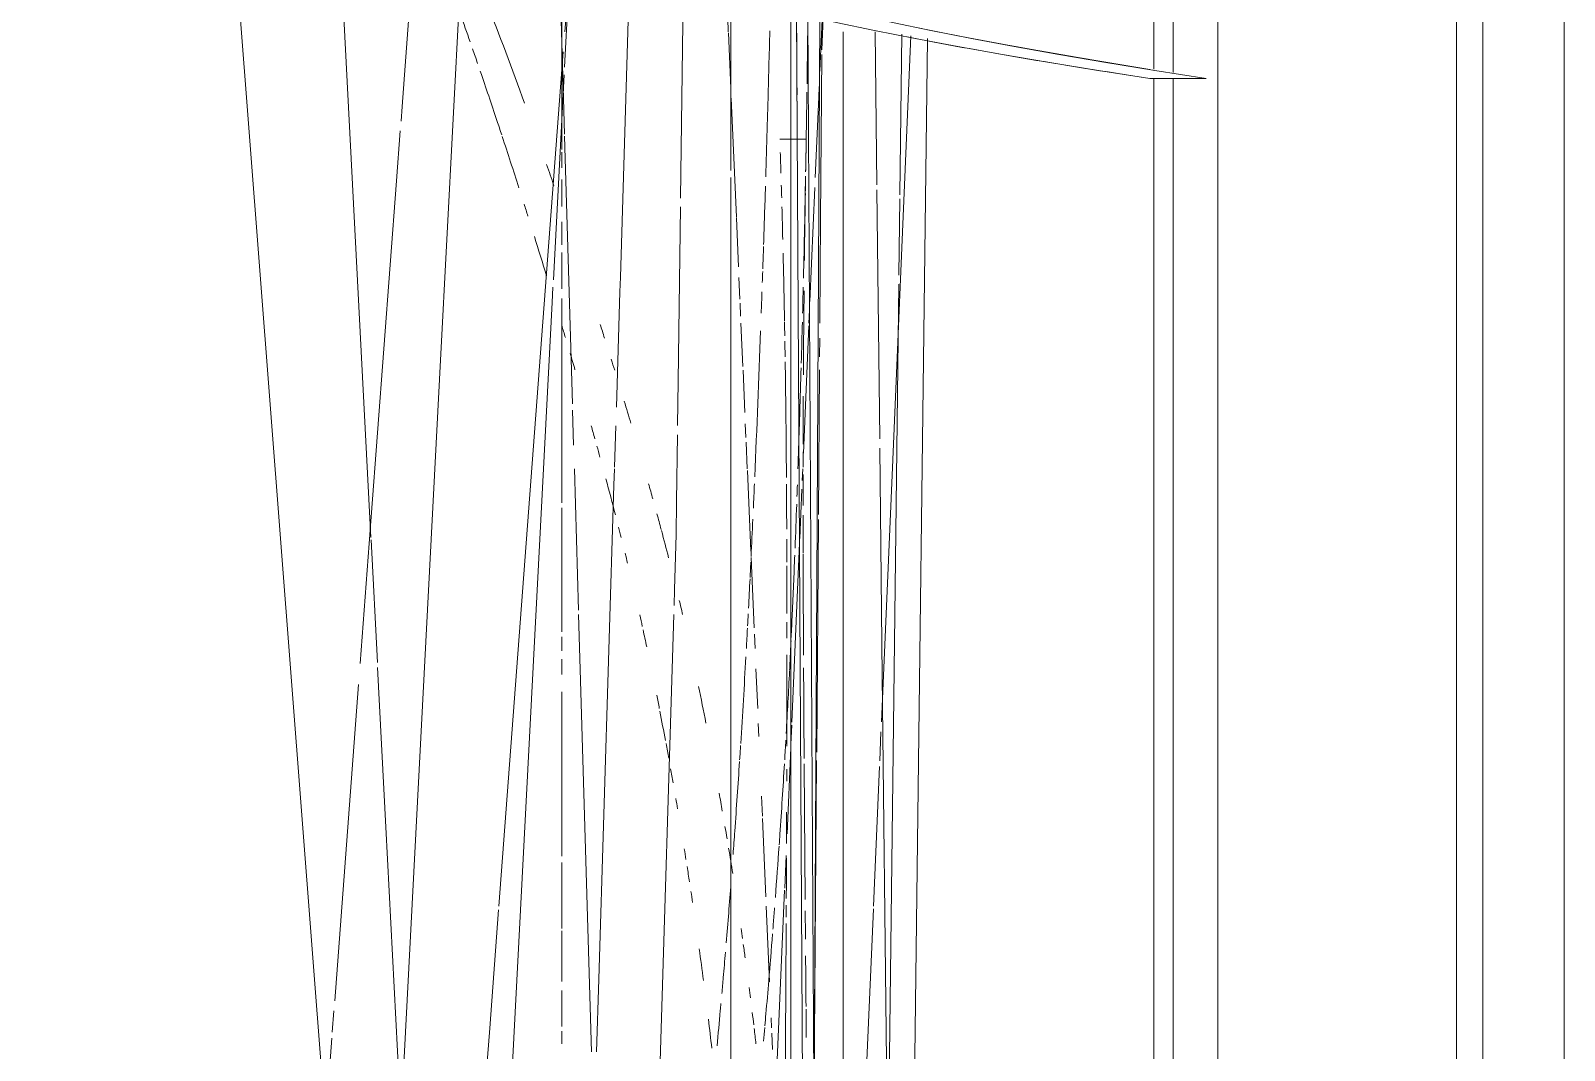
# Model space of a CAD drawing. Header units: inches. Extents: x -2349 to 1043, y -456 to 2193.
# Drawn here: x 991.59 to 998.41, y 396.78 to 401.31 of the extents above; entities that cross this region are included whole.
import ezdxf

# ---------------------------------------------------------------- set-up
doc = ezdxf.new("R2010")
doc.units = ezdxf.units.IN
doc.header["$MEASUREMENT"] = 0
for name, color, linetype, lineweight in [('5033_00_7th-9th Floors_Updated_dwg', 8, 'Continuous', 9), ('A-Shell', 7, 'Continuous', 9), ('A-WALL', 113, 'Continuous', 13), ('I-FURN', 30, 'Continuous', 9)]:
    doc.layers.add(name, color=color, linetype=linetype, lineweight=lineweight)

# ---------------------------------------------------------------- blocks, each defined once
blk = doc.blocks.new('5033_00_7th-9th Floors_Updated_dwg-8585573-7TH FLOOR POWER _ SIGNAL')
at = {"layer": 'A-Shell'}
for p, q in [((993.9542609450591, 220.7615146238877), (993.9542609450591, 220.859900420283)), ((993.9542609450591, 220.859900420283), (993.9542609450591, 220.7615146238877)), ((993.9542609450591, 220.6807525546882), (993.9542609450591, 220.7500973679959)), ((993.9542609450591, 220.7500973679959), (993.9542609450591, 220.6807525546882)), ((993.9542609450591, 220.5093369087049), (993.9542609450591, 220.6285253829153)), ((993.9542609450591, 220.6285253829153), (993.9542609450591, 220.5093369087049)), ((993.9542609450591, 220.3382648822776), (993.9542609450591, 220.4398548217939)), ((993.9542609450591, 220.4398548217939), (993.9542609450591, 220.3382648822776)), ((993.9542609450591, 220.1429162982575), (993.9542609450591, 220.3038204872504)), ((993.9542609450591, 220.3038204872504), (993.9542609450591, 220.1429162982575)), ((993.9542609450591, 219.1924186977875), (993.9542609450591, 220.0998301788713)), ((993.9542609450591, 220.0998301788713), (993.9542609450591, 219.1924186977875)), ((993.9542609450591, 219.0646462880943), (993.9542609450591, 219.1692725982753)), ((993.9542609450591, 219.1692725982753), (993.9542609450591, 219.0646462880943)), ((993.9542609450591, 218.6193325005366), (993.9542609450591, 219.0627442454675)), ((993.9542609450591, 219.0627442454675), (993.9542609450591, 218.6193325005366)), ((993.9542609450591, 218.5341842236406), (993.9542609450591, 218.596649697279)), ((993.9542609450591, 218.596649697279), (993.9542609450591, 218.5341842236406)), ((993.9542609450591, 218.4293448947666), (993.9542609450591, 218.4980881507816)), ((993.9542609450591, 218.4980881507816), (993.9542609450591, 218.4293448947666)), ((993.9542609450591, 217.6227531042896), (993.9542609450591, 218.3530524407256)), ((993.9542609450591, 218.3530524407256), (993.9542609450591, 217.6227531042896)), ((993.9542609450591, 217.3014775975498), (993.9542609450591, 217.5945073690982)), ((993.9542609450591, 217.5945073690982), (993.9542609450591, 217.3014775975498)), ((993.9542609450591, 217.0660588261667), (993.9542609450591, 217.2910389669154)), ((993.9542609450591, 217.2910389669154), (993.9542609450591, 217.0660588261667)), ((993.9542609450591, 216.8660047569119), (993.9542609450591, 217.0259358891428)), ((993.9542609450591, 217.0259358891428), (993.9542609450591, 216.8660047569119)), ((993.9542609450591, 216.7885648973017), (993.9542609450591, 216.8457419995707)), ((993.9542609450591, 216.8457419995707), (993.9542609450591, 216.7885648973017))]:
    blk.add_line(p, q, dxfattribs=at)
at = {"layer": 'A-Shell', "flags": 128}
for points in [[(993.9542609450591, 220.8608988127285), (993.9542609450591, 221.3938898518289), (993.9542609450591, 221.4644000868854)], [(993.9542609450591, 221.4644000868854), (993.9542609450591, 221.3938898518289), (993.9542609450591, 220.8608988127285)]]:
    blk.add_lwpolyline(points, dxfattribs=at)
blk = doc.blocks.new('Walls 1 - Walls 1-7438491-7TH FLOOR POWER _ SIGNAL')
at = {"layer": 'A-WALL', "lineweight": 9}
for p, q in [((996.8681887181236, 298.7758868673711), (996.868188718124, 435.4698635972306)), ((998.4076749973276, 435.4572996503543), (998.4076749973273, 298.788806653014)), ((998.0459774465522, 435.2490723537483), (998.0459774465522, 298.7758868673713)), ((997.9287775437161, 435.1856930783724), (997.9287775437161, 298.7758868673713)), ((996.6695398692003, 404.1066828983294), (996.6695398692003, 401.1227560615405)), ((996.5843179856209, 404.0206235765559), (996.5843179856209, 401.137998391549)), ((996.5843179856209, 401.0965225073892), (996.5843179856209, 334.6333745214544)), ((996.6695398692003, 401.0965225073892), (996.6695398692003, 334.6333745214544))]:
    blk.add_line(p, q, dxfattribs=at)
blk = doc.blocks.new('Curtains_and_Valance_14992 - Curtains_and_Valance_14992-7816730-7TH FLOOR POWER _ SIGNAL')
at = {"layer": 'I-FURN'}
for p, q in [((-2.448660681604451, 24), (-2.049568022402127, 18.83575583976608)), ((-1.848866129980024, 21.44179581544108), (-1.98200030001999, 24.00000000070701)), ((-0.9934049287269316, 23.39177695418413), (-1.01134691613197, 24.00000000000375)), ((-0.2499999999990905, 23.07292343216488), (-0.2499999999990905, 23.85333728461796)), ((0.01700871163842862, 23.78312487606324), (0.01700871163842853, -1.145750161413161e-13)), ((-0.2608713291506319, 23.68885231713898), (-0.2634625292910186, 23.74856994470906)), ((0.01700871163842853, -1.152577958687738e-13), (0.1458189824670658, 23.75522672296084)), ((-0.2499999999990905, 23.4383081869762), (-0.2606703553565239, 23.6842206108048)), ((0.2499999999997726, 23.68885231713898), (0.2499999999997726, 4.32565830789872)), ((0.3919105972900069, 23.68885231713898), (0.3993489239785503, 23.00832196805561)), ((-0.9887534882886938, 23.23409580066948), (-0.9934049287269316, 23.39177695418413)), ((-0.2251582526362199, 22.86579732847985), (-0.2480986466423473, 23.3944889891186)), ((-0.9534202279737655, 22.0363186134391), (-0.9884797983570478, 23.22481786949606)), ((-0.2499999999990905, 22.21658888663353), (-0.2499999999990905, 23.04139919213923)), ((0.399586218100012, 22.98661199777791), (0.4116713345877087, 21.88094819916284)), ((-0.2155500034837132, 22.64436254409156), (-0.2250093298578122, 22.86236520647173)), ((-0.2092912382088343, 22.50012103691847), (-0.2135129640380455, 22.59741628122174)), ((-0.2060548558724804, 22.42553433402622), (-0.2085231549790478, 22.4824195450393)), ((-0.1963370638463857, 22.20157498950868), (-0.2046916711251469, 22.39411794213902)), ((-0.2499999999990905, 6.210024192139257), (-0.2499999999990905, 22.21658888663353)), ((-0.1874937249285722, 21.99776857114943), (-0.1956182985193209, 22.18501009380656)), ((-0.9479689511244941, 21.8515234659352), (-0.9525660542240074, 22.00736261498968)), ((-0.1826875314284279, 21.88700349786745), (-0.1853153445642874, 21.94756492025101)), ((-0.1766055710156706, 21.74683669213914), (-0.1817782615225951, 21.86604817269631)), ((0.4121228619987959, 21.83963808743817), (0.4231865174738231, 20.82742746035819)), ((-0.9263661119853167, 21.11919965350898), (-0.9448807932683393, 21.74683669213914)), ((-0.1607404475962539, 21.38120398134913), (-0.1763168250379294, 21.74018215996)), ((-1.820006158727892, 20.88724472444585), (-1.848345424486069, 21.43179033770536)), ((-0.1459696768190497, 21.04079207172128), (-0.1595008119768408, 21.35263494220817)), ((-0.9185750725691831, 20.85508790171786), (-0.9257815567395936, 21.09938356713905)), ((-0.1419876782595111, 20.94902165876362), (-0.1447461502884834, 21.01259428781065)), ((-1.781874509124009, 20.15453616751347), (-1.818813066724033, 20.86431918280345)), ((-0.8684939874444807, 19.15736794213921), (-0.9185750725691831, 20.85508790171786)), ((-0.1303909538974039, 20.681759838473), (-0.1380506153509486, 20.85828684722332)), ((0.4231865174738231, 20.82742746035819), (0.4418921814656186, 19.11605169277618)), ((-0.1249999999995452, 20.55751818996066), (-0.127550913576897, 20.6163073605021)), ((-0.109670192017802, 20.20422253003528), (-0.1134907234350066, 20.29227171955483)), ((-0.1001433007525065, 19.98466274555903), (-0.1092437251827505, 20.19439403889919)), ((-1.71394330397402, 18.84922218786209), (-1.781874509124009, 20.15453616751347)), ((-0.09413541617914233, 19.84620311529931), (-0.1001233424383372, 19.98420277986065)), ((-0.0777182050437659, 19.46784681434951), (-0.09233235507417702, 19.80464919213909)), ((-0.06884185862031698, 19.26327969446924), (-0.07080771904998072, 19.30858554295434)), ((-0.06471079897551134, 19.16807397204741), (-0.06784725024999715, 19.24035763170547))]:
    blk.add_line(p, q, dxfattribs=at)
for points in [[(-1.165762338609594, 23.37218011151633), (-1.22064813442444, 23.52283866768341), (-1.278056941951511, 23.67275609261355), (-1.33601786962162, 23.82250819761516)], [(-1.451132225090212, 23.766547925567), (-1.436654034390174, 23.7256888590726), (-1.422273229990986, 23.68480130994751), (-1.407992862155341, 23.64388523401481)], [(-1.397042382020088, 23.61244757619368), (-1.389616540127415, 23.59108623091965), (-1.382218266855757, 23.56971711271541), (-1.374847995795994, 23.54834021530272)], [(-1.265365418612458, 23.22382723576037), (-1.240340281965962, 23.14797381415351), (-1.21566885519335, 23.07202693690639), (-1.191293658052895, 22.99599984340374)], [(-1.036043048336159, 23.00646646206935), (-1.046671016394698, 23.03721288164481), (-1.057298617042948, 23.06795957174448), (-1.067985203328377, 23.09868933877702)], [(-1.167950611628931, 22.92288907318269), (-1.162368689982476, 22.90533493185859), (-1.156801559456061, 22.88777674558741), (-1.151248513894419, 22.87021467701203)], [(-1.12252967263197, 22.77896540454608), (-1.104271015964962, 22.72068834489545), (-1.08615378460852, 22.66237169475995), (-1.068152232325382, 22.60402138373896)], [(-1.001098932079901, 22.38460847509649), (-0.9956114581685346, 22.36645958759004), (-0.9901390563107924, 22.34830695186094), (-0.9846828832022325, 22.3301504112761)], [(-0.8108399250090458, 22.32804599722094), (-0.8172858816982429, 22.34826783562075), (-0.8237674146494903, 22.36847995437822), (-0.8302756951807213, 22.38868466309831)], [(-0.9636562390769878, 22.25988236630926), (-0.9564837008404674, 22.2358074915474), (-0.9493422828617308, 22.21172540439307), (-0.942234677118243, 22.18763574031708)], [(-0.7656420442525447, 22.18480417673243), (-0.7707434509513016, 22.20114469709091), (-0.775869749065537, 22.21747888602868), (-0.7810177789917584, 22.23380750872611)], [(-0.69352790906762, 21.94929234551757), (-0.7033534788309306, 21.9820548585239), (-0.7132898646917745, 22.01479206539896), (-0.7233198370559714, 22.04750764275428)], [(-0.8699544056000029, 21.93790061541989), (-0.8645367590373247, 21.91878135200528), (-0.859146136946298, 21.89965654923856), (-0.8537838757248295, 21.88052602616045)], [(-0.8446983805066873, 21.84800858978521), (-0.8401759289586126, 21.83177006931195), (-0.8356744427620861, 21.81552735629383), (-0.8311947384072288, 21.7992803401733)], [(-0.8049506729007423, 21.70310263696389), (-0.7904945219620368, 21.64955181533035), (-0.776291955997826, 21.59595198123396), (-0.7623721181896963, 21.54229918868353)], [(-0.5962562538916486, 21.61350114376479), (-0.6025056000484035, 21.63593986338356), (-0.60880114097311, 21.65836926048587), (-0.6151443752162755, 21.68078882402178)], [(-0.5592426442101225, 21.47814551634264), (-0.565401017000881, 21.5011034127686), (-0.5716131783866552, 21.52405024840666), (-0.5778791688735756, 21.54698591641274)], [(-0.7482671309291459, 21.48753153750727), (-0.7443500679793719, 21.4722078482073), (-0.7404568438498693, 21.45687973544382), (-0.7365881361454821, 21.44154710748179)], [(-0.5261335579731239, 21.35231719976209), (-0.5364948078231586, 21.39249571337126), (-0.5470363617992865, 21.43263665028338), (-0.5577543270167739, 21.47274056575904)], [(-0.7192871012078657, 21.37227828816124), (-0.7155917436799809, 21.35732836236246), (-0.7119206199208126, 21.3423740205721), (-0.7082743563822721, 21.32741517799688)], [(-0.4715150281216929, 21.1321492418188), (-0.4738866176508381, 21.14211698208221), (-0.4762719002673368, 21.1520817947522), (-0.4786695784648528, 21.16204398297858)], [(-0.4638780564283161, 21.09984873326559), (-0.4664085133086411, 21.11061876447867), (-0.4689546577536398, 21.12138548849554), (-0.4715158602055328, 21.13214903028713)], [(-0.6544945599215986, 21.09812381017553), (-0.6506198697964769, 21.08090975510846), (-0.6467802783652835, 21.06368961948957), (-0.6429748109974956, 21.04646370914992)], [(-0.6398567877260903, 21.0323136652164), (-0.6342777123330537, 21.0069305560992), (-0.6287721254631276, 20.98153509463488), (-0.6233369104206643, 20.95612825878406)], [(-0.5790421585930391, 20.7413302581398), (-0.5751076655568602, 20.72154557306258), (-0.5712103615498316, 20.70175568343518), (-0.5673487844303958, 20.68196104789289)], [(-0.3601612407511305, 20.61778065275625), (-0.3708761696937512, 20.67204593421288), (-0.3818807662392638, 20.72626781008848), (-0.3931987036628785, 20.780435765005)], [(-0.5650348462390441, 20.67007718618231), (-0.5566667043226167, 20.6270188243878), (-0.548466197631957, 20.5839384458563), (-0.5404182802056854, 20.54084076910079)], [(-0.5376874553012209, 20.52618481390465), (-0.533686642835818, 20.50466603324305), (-0.5297234404904364, 20.48314307498566), (-0.5257959751477755, 20.46161652574397)], [(-0.5172600107793386, 20.41451663401276), (-0.5134821363514301, 20.39353199428113), (-0.5097370919020976, 20.37254432278201), (-0.5060252236323117, 20.35155385472522)], [(-0.2874477938388716, 20.22655682855823), (-0.2920996539106959, 20.25317548682384), (-0.29681005176793, 20.27978957713019), (-0.301579485182201, 20.30639826016482)], [(-0.4939799994976209, 20.28275462432285), (-0.4913395301428414, 20.26751951701496), (-0.4887167270376158, 20.25228307221091), (-0.4861117224831741, 20.23704537980681)], [(-0.2663997813614081, 20.10364365314914), (-0.2694802820420666, 20.12201189996978), (-0.2725892351993981, 20.14037836342566), (-0.2757266309873139, 20.15874280916035)], [(-0.4564966547066026, 20.05898166847565), (-0.4539465064708741, 20.04320498716231), (-0.4514159680034167, 20.02742734386601), (-0.4489051860526068, 20.01164883834617)], [(-0.241127176341122, 19.94878773180182), (-0.2471291092580619, 19.98661581634565), (-0.2532548365247942, 20.02443843119914), (-0.2595034533443527, 20.06225372014795)], [(-0.4439477811401222, 19.98033058622613), (-0.4403768457962924, 19.95765147250502), (-0.4368469201552606, 19.93497071288494), (-0.4333584402051572, 19.91228860386671)], [(-0.4268610820738352, 19.86972420097234), (-0.4243603639491533, 19.85321723905049), (-0.4218817366202661, 19.83670965959714), (-0.4194253684669537, 19.82020157724868)], [(-0.1978462400855081, 19.66034272224844), (-0.1999252548719422, 19.6750505653297), (-0.2020237646632559, 19.68975805238586), (-0.2041417281575634, 19.70446521099161)], [(-0.1859797010843315, 19.57486522842876), (-0.1886788936604316, 19.59466443363029), (-0.191412205227436, 19.61446317067251), (-0.1941801682168305, 19.63426137770038)], [(-0.3900567667825884, 19.61504563831749), (-0.3835861995660221, 19.56799399386418), (-0.3772944024629202, 19.52094153268797), (-0.3711708393536911, 19.47388977869819)], [(-0.1625647100322708, 19.39654198091315), (-0.1644960264748123, 19.41181987046113), (-0.1664461658713813, 19.42709769989112), (-0.1684154572405615, 19.44237542356114)], [(-0.3495599241947979, 19.30225605474917), (-0.3443063394246044, 19.25912023943452), (-0.3391834298408142, 19.21598660675736), (-0.3341830643419611, 19.17285631614048)], [(-0.1477692973677517, 19.27650984528895), (-0.1499972014306637, 19.29504954356787), (-0.1522513505276492, 19.31358936913793), (-0.1545323623986596, 19.33212923449222)], [(-0.1379384955802935, 19.19326296993566), (-0.1405667105382367, 19.21591168187413), (-0.14323257199291, 19.23856080675714), (-0.1459372283861834, 19.2612101806774)]]:
    blk.add_open_spline(points, degree=3, dxfattribs=at)
blk.add_open_spline([(-1.362772640202435, 23.51323641369382), (-1.337731994051067, 23.44027433254281), (-1.305838871659674, 23.34599284758221), (-1.274521946581351, 23.25156005511731), (-1.267498441995718, 23.23028979446191)], degree=3, knots=[-0.9654799642133665, -0.9654799642133665, -0.9654799642133665, -0.9654799642133665, -0.95, -0.9455015847282807, -0.9455015847282807, -0.9455015847282807, -0.9455015847282807], dxfattribs=at)
blk = doc.blocks.new('Curtains_and_Valance_14992 - Curtains_and_Valance_14992-V34-7TH FLOOR POWER _ SIGNAL')
at = {"layer": 'I-FURN'}
for p, q in [((-0.9888840215091931, 43.03149885077925), (-0.9605769134921046, 43.57395969386663)), ((-0.9581638667241349, 43.57293265567011), (-0.9871375858026566, 43.18885231713897)), ((-0.4729952190500625, 42.44964999967134), (-0.4607808707858111, 43.39619495438023)), ((-0.2499999999990905, 42.57292343216488), (-0.2499999999990905, 43.35333728461796)), ((0.01700871163843244, 43.28312487606319), (0.01700871163842862, 23.9999999999999)), ((0.1471462403574962, 23.9999999999999), (0.04262200250925025, 43.27638962449753)), ((0.1544637858175974, 43.10870720942227), (0.1612710249523843, 43.24974002608382)), ((0.01700871163842708, 43.16911229655509), (0.01700871163842709, 43.12402212790262)), ((0.04312730190766154, 43.18320216595828), (0.04415864427588412, 42.99300171355246)), ((0.2499999999997726, 43.18885231713897), (0.2499999999997726, 23.82565830789872)), ((0.4679100963674045, 41.25359123473776), (0.5504193678243609, 43.17143443123972)), ((0.623561390708346, 43.15835264046665), (0.4968996449354108, 32.83453697623246)), ((-0.9938644885564826, 43.09967939874081), (-1.280148705862757, 39.30464919213909)), ((0.01700871163842709, 43.12096517174471), (0.01700871163842712, 42.95633368033658)), ((0.1489857846186169, 42.35623844563303), (0.1543163839303361, 43.08845980319051)), ((-1.03818052688689, 42.08680948683195), (-0.9906836697286961, 42.99701144606092)), ((0.01700871163842713, 42.9310895931337), (0.01700871163842717, 42.72585289444493)), ((0.0442628601618018, 42.97378219027856), (0.04461359534350653, 42.90909950847441)), ((1.611954195997754, 42.98157399296745), (1.861954195997751, 42.98157399296745)), ((0.04476704719660708, 42.88079987415168), (0.04558848407960227, 42.7293102509359)), ((0.04568548134311604, 42.71142198805551), (0.01700871163843095, 42.71142198805551)), ((-0.2499999999990905, 41.71658888663352), (-0.2499999999990905, 42.54139919213923)), ((-0.4834809346439214, 41.63706458970341), (-0.473487876039826, 42.41147178681774)), ((0.1456215297894232, 41.89411794213901), (0.1489857846186169, 42.35623844563303)), ((-1.043454700719621, 41.98573830775376), (-1.039853816070263, 42.05474355269632)), ((-1.212404522549377, 38.74808284917957), (-1.043454700719621, 41.98573830775376)), ((0.1445360279635679, 41.74501132684394), (0.1451336462962445, 41.82710132857903)), ((-0.2499999999990905, 25.71002419213925), (-0.2499999999990905, 41.71658888663352)), ((-0.486020836937314, 41.44023610169972), (-0.4834809346439214, 41.63706458970341)), ((0.1394290869011456, 41.04351209589276), (0.1441129487393482, 41.68689635210841)), ((-0.4903813536650432, 41.10231998701521), (-0.4865641703433993, 41.39813074470612)), ((0.419257983936859, 40.12272289510064), (0.4679100963674045, 41.25359123473776)), ((-0.4922811589958655, 40.95509550058545), (-0.4903974231676784, 41.10107468878038)), ((0.1317453430583555, 39.98805828693514), (0.1392696279490337, 41.02160850804977)), ((-0.499735743625024, 40.71159418583624), (-0.4922811589958655, 40.95509550058545)), ((-0.5019139047569751, 40.64044533907292), (-0.499735743625024, 40.71159418583624)), ((-0.5861734031784634, 37.88813925274382), (-0.5031709758086435, 40.59938356713905)), ((0.4118086263301847, 39.9495702353613), (0.4173821459992268, 40.07912097057623)), ((0.1196336193827392, 38.32436866537), (0.1314823309749044, 39.95193044213897)), ((0.3840628932473464, 39.30464919213909), (0.4107361055512228, 39.92464059239898)), ((-1.281376655409303, 39.28837129297141), (-1.321016984693187, 38.76289263247121)), ((0.3014999937367974, 37.38555946667895), (0.3835610851504043, 39.29298517877952)), ((-1.321016984693187, 38.76289263247121), (-1.505719364355855, 36.31444780850006)), ((-1.282558338979243, 37.40369618901808), (-1.212404522549377, 38.74808284917957))]:
    blk.add_line(p, q, dxfattribs=at)
for points, knots in [([(-1.638045804002264, 56.9815739929673), (0.1340117497353249, 56.33659779000024), (0.6628397050440055, 56.03127882764777), (2.241795851944849, 55.04463752344061), (0.07773714295971783, 53.98915556749878), (-0.1259512826025584, 53.86304859200948), (-0.5204869397852695, 53.59036348514367), (-2.412748611565368, 52.6244401903781), (-0.06347148041246574, 51.37381141805051), (0.07175264496327398, 51.30955267961193), (1.072160773236357, 50.8430547081177), (2.115496830924432, 49.99326719664506), (0.08356518542275969, 49.41897141983113), (-0.1015866798975909, 49.34581549772687), (-0.5568639253333988, 49.18010813204954), (-2.401107737052045, 48.19950630307545), (-0.08394048951553411, 47.30729275507154), (0.1001026786235814, 47.22727211991232), (0.4974368773774444, 47.0564357227282), (2.402249308271431, 46.1995573227176), (0.1233634539921511, 45.29024221990673), (-0.06042046596237882, 45.19906379033548), (-0.5667836375695403, 44.9644574241713), (-3.360398233771004, 43.73160731060772), (1.611954195997754, 42.98157399296746)], [0, 0, 0, 0, 0.1210636992561616, 0.2566260556979763, 0.3818808630597963, 0.4687392364817364, 0.5477310032179309, 0.6939965866781181, 0.8310987311300438, 0.9398478244834934, 1.012046775182845, 1.138740590521367, 1.240302521208179, 1.317944382466256, 1.3949530386733, 1.535404018488965, 1.667971411369874, 1.75453237359102, 1.830139669769699, 1.968328011324651, 2.100201207259529, 2.18955772110823, 2.295579545778938, 2.535585912041794, 2.535585912041794, 2.535585912041794, 2.535585912041794]), ([(1.861954195997753, 42.98157399296745), (-3.110398233771004, 43.73160731060775), (-0.3167836375695411, 44.96445742417129), (0.1895795340376196, 45.19906379033547), (0.3733634539921511, 45.29024221990675), (2.652249308271431, 46.19955732271758), (0.7474368773774449, 47.05643572272817), (0.3501026786235816, 47.22727211991233), (0.1660595104844655, 47.30729275507153), (-2.151107737052045, 48.1995063030754), (-0.3068639253333978, 49.18010813204953), (0.1484133201024087, 49.34581549772687), (0.3335651854227597, 49.41897141983113), (2.365496830924432, 49.99326719664514), (1.322160773236357, 50.84305470811766), (0.3217526449632727, 51.30955267961192), (0.1865285195875346, 51.37381141805049), (-2.162748611565368, 52.62444019037806), (-0.2704869397852698, 53.59036348514362), (0.124048717397441, 53.86304859200949), (0.3277371429597171, 53.98915556749876), (2.491795851944849, 55.04463752344066), (0.9128397050440072, 56.03127882764775), (0.3840117497353251, 56.33659779000023), (-1.388045804002264, 56.9815739929673)], [0, 0, 0, 0, 0.2400063662628567, 0.3460281909335641, 0.4353847047822654, 0.5672579007171432, 0.7054462422720953, 0.7810535384507742, 0.86761450067192, 1.000181893552829, 1.140632873368494, 1.217641529575538, 1.295283390833615, 1.396845321520428, 1.523539136858949, 1.595738087558301, 1.70448718091175, 1.841589325363676, 1.987854908823863, 2.066846675560058, 2.153705048981998, 2.278959856343818, 2.414522212785633, 2.535585912041794, 2.535585912041794, 2.535585912041794, 2.535585912041794]), ([(-0.008148933901172169, 41.7225276252764), (-0.007569596377129717, 41.68387066949796), (-0.005206166292679401, 41.51447136008505), (-0.00358463110859317, 41.34239226839798), (-0.002674314157240565, 41.20819276457104)], [-0.9309149437495502, -0.9309149437495502, -0.9309149437495502, -0.9309149437495502, -0.9230769230769231, -0.8966927668094825, -0.8966927668094825, -0.8966927668094825, -0.8966927668094825])]:
    blk.add_open_spline(points, degree=3, knots=knots, dxfattribs=at)
for points in [[(0.560841265988763, 43.2109321558818), (0.8649080712192816, 43.14739809421052), (1.227631836237333, 43.08440776279738), (1.612588735258666, 43.02171146933806)], [(1.611954195997754, 42.98157399296745), (1.208321773759204, 43.04245820603054), (0.8502224459741112, 43.10403480969708), (0.5333447204131339, 43.16597832768771)], [(-0.005694729204319208, 42.71142198805552), (-0.01379990639308, 42.71142198805554), (-0.02245939415300688, 42.7114219880556), (-0.03172688370101182, 42.71142198805568)], [(0.01700871163842717, 42.71142198805552), (0.00996131460203628, 42.7114219880555), (0.002410447984441581, 42.71142198805548), (-0.005694729204319211, 42.71142198805551)], [(0.06622106235211855, 42.71142198805552), (0.05958550191141197, 42.71142198805549), (0.05271919399772325, 42.7114219880555), (0.04568548134311603, 42.71142198805552)], [(0.08536611106912201, 42.71142198805568), (0.07926143576054964, 42.7114219880556), (0.07285662279282515, 42.71142198805554), (0.06622106235211855, 42.71142198805552)], [(0.08274063257978752, 42.56706723402282), (0.0835748221804264, 42.61544028192272), (0.08445044392448081, 42.66355919359067), (0.08536611106912104, 42.71142198805569)], [(-0.02982190671530634, 42.65219849450098), (-0.0288535338570491, 42.62158870143313), (-0.02790702724946989, 42.59087511629276), (-0.02698291757696399, 42.56005808028071)], [(0.08131703184921656, 42.48176245046542), (0.08166744446044896, 42.50348390398864), (0.0820379614015432, 42.52508197448989), (0.08241859097088754, 42.54661810686846)], [(-0.02544178371556595, 42.50785111843221), (-0.02489722788256883, 42.48910720179325), (-0.0243610052441951, 42.47032537222076), (-0.02383323386738961, 42.45150570562529)], [(0.07695096251657878, 42.17252635113282), (0.07817139046019707, 42.2733193899101), (0.07972947412803594, 42.37215016592714), (0.0813623603574094, 42.47055467308895)], [(-0.02270011977840152, 42.41056518394569), (-0.02139468371725543, 42.36276546782271), (-0.02014399915470357, 42.31472343186966), (-0.0189499838026803, 42.26644030906964)], [(-0.01748249476677548, 42.20576537384053), (-0.01512816225921337, 42.10618569071443), (-0.01301625834123506, 42.00559120770585), (-0.01116339753746643, 41.90399260703606)], [(0.07247571091569852, 41.66507022604392), (0.07317846617477969, 41.79202581226664), (0.07452761659124232, 41.9155088684843), (0.07614114446654446, 42.03759225536445)], [(-0.01108657918317128, 41.89977164752972), (-0.01071150844331168, 41.87911963261163), (-0.01034714474014121, 41.85842615740197), (-0.009993627503506707, 41.8376913115463)], [(-0.009601986602034377, 41.81443631346637), (-0.009213769641004586, 41.79109597098756), (-0.008839321234315257, 41.76770340571431), (-0.008478839368294347, 41.74425874494062)], [(0.07135926639171072, 41.35624900684176), (0.0714898220588704, 41.42795885354046), (0.07163025845320324, 41.49961689425075), (0.07197734065558785, 41.57019790858246)], [(0.0712286025768393, 41.25501687374876), (0.07124618861434077, 41.27771315960337), (0.07126332609790617, 41.30040923629111), (0.07128501734298379, 41.32307958330092)], [(-0.002477488222439437, 41.17833200814677), (-0.002232705872095439, 41.14009259044668), (-0.002014816145479857, 41.10172954536529), (-0.001821490881838443, 41.06324426708571)], [(0.07123471391433452, 41.08376474041047), (0.07119741324400682, 41.12992736480086), (0.07115632658042714, 41.17608352350909), (0.07113881103438667, 41.22209770877794)], [(-0.001817417925953886, 41.06243272157956), (-0.001678748899053909, 41.03477725096191), (-0.001552754988092443, 41.00705867176209), (-0.001438572391275894, 40.97927750125449)], [(0.07158361381255647, 40.8731408437019), (0.07144656900926483, 40.9290592932941), (0.07129920725871154, 40.98496867771414), (0.07117581879487019, 41.04070339816008)], [(-0.001265784398650982, 40.93476232324914), (-0.001140692543419568, 40.90055177901034), (-0.001032730511643626, 40.8662471903394), (-0.0009402968245153294, 40.83184951625721)], [(-0.0008986574630281222, 40.81593784069596), (-0.0007205316628178918, 40.74600318017692), (-0.0006054681040925486, 40.67568499389593), (-0.0005400414269309735, 40.60499132142273)], [(0.0733175051020578, 40.41862067327185), (0.07257171223040161, 40.56923000960074), (0.07170659235353578, 40.71963026950286), (0.07110099781415956, 40.86813054147255)], [(-0.0005084326486542469, 40.56525710928081), (-0.0004926784466824992, 40.54167249283275), (-0.0004821484203375278, 40.51804641681505), (-0.0004763470180740827, 40.49437917798115)], [(-0.0004730077738890336, 40.42057358512953), (-0.0004926234521253983, 40.28661630944209), (-0.0006462865388909464, 40.15135957092625), (-0.0009259344980069378, 40.01481779407836)], [(0.07596598727953874, 39.96031760214682), (0.07508175556747383, 40.09613140951839), (0.07437218350976181, 40.23012200792171), (0.0736267852804485, 40.36368360659294)], [(0.07716763455159945, 39.78218793041418), (0.07680637240670952, 39.83403320819955), (0.07646835135915762, 39.88561504786055), (0.07614587037555114, 39.93699078638058)], [(-0.001157926800024885, 39.91266815745011), (-0.001201955536636949, 39.89499927563364), (-0.001248041027480371, 39.87730913514275), (-0.001296166045145374, 39.85959776679878)], [(0.08049674465520405, 39.33330255541869), (0.07932164042944008, 39.4841862012497), (0.07828856287181309, 39.63306286309147), (0.07732392856360591, 39.78059123961921)], [(-0.001709742034099941, 39.7218885706442), (-0.001806332972513078, 39.69248880748044), (-0.001908353620106882, 39.66303148650476), (-0.00201572662650945, 39.63351674610449)], [(-0.002016057907081553, 39.63342569071172), (-0.002077449466018379, 39.61655201465775), (-0.002140590374533838, 39.59965957156486), (-0.002205466179332314, 39.5827483872915)], [(-0.002461752029213905, 39.51804398985709), (-0.00270481560198383, 39.45853769616816), (-0.002969012713894086, 39.3988010649996), (-0.003253718970689878, 39.33883521346773)], [(-0.003400817099530084, 39.30820747395124), (-0.003486042668652637, 39.29066257633554), (-0.003573010271230624, 39.27309812371298), (-0.00366170433059352, 39.25551414395353)], [(0.08188275788384346, 39.15771507133317), (0.08154693107015527, 39.19975540709388), (0.08122091817612787, 39.24164061618701), (0.0809035025110836, 39.28338347414763)], [(-0.003806879881692129, 39.22701426201301), (-0.003918729965556372, 39.20526889598171), (-0.00403320120410536, 39.18349376108871), (-0.004150264248275804, 39.16168890985166)], [(-0.004150264248275803, 39.16168890985165), (-0.005605127079074131, 38.89069759453081), (-0.007460309598207356, 38.61511641472756), (-0.009685594270986583, 38.33525298086717)], [(0.08430292141027322, 38.85881586711054), (0.08368764353943088, 38.93410624022435), (0.08306899321521385, 39.00913001892378), (0.0824702337575829, 39.08373654385935)], [(0.08542744020306725, 38.72142236343024), (0.08508563615422263, 38.76315406446665), (0.08474220115148555, 38.80480523727044), (0.08439989438061019, 38.84635863293704)]]:
    blk.add_open_spline(points, degree=3, dxfattribs=at)
blk = doc.blocks.new('Curtains_and_Valance_14992 - Curtains_and_Valance_14992-V39-7TH FLOOR POWER _ SIGNAL')
at = {"layer": 'I-FURN'}
for p, q in [((-1.625188000632761, 34.73075211028799), (-1.709998361867747, 33.60649215020214)), ((-1.539487973130462, 32.4800471228732), (-1.430832804872807, 34.56225114534879)), ((-0.7404512436883123, 32.84870930864985), (-0.6984465591515344, 34.22077715940622)), ((-0.2499999999990905, 33.32244013945489), (-0.2499999999990905, 34.10285399190797)), ((0.01700871163843061, 34.03264158335296), (0.01700871163842862, 23.9999999999999)), ((0.1471462403574962, 23.9999999999999), (0.09285341908193652, 34.01269751653545)), ((0.1456745481414145, 33.76355717048886), (0.1555270496194225, 33.9925684390954)), ((0.2499999999997726, 33.93836902442899), (0.2499999999997726, 14.57517501518873)), ((0.5103167385352662, 33.92812368018428), (0.5015465932267488, 33.21329567143697)), ((0.1406824726766444, 33.64752150811386), (0.1427311226905203, 33.69514027169122)), ((-1.709998361867747, 33.60649215020214), (-1.71496291808603, 33.54068118448867)), ((0.1253406193782211, 33.29091589942924), (0.1406824726766444, 33.64752150811386)), ((-1.718211914480662, 33.49761195918028), (-1.734904997730609, 33.27632572911659)), ((-1.734904997730609, 33.27632572911659), (-1.847564437046912, 31.78289385470543)), ((-0.2499999999990905, 32.46610559392354), (-0.2499999999990905, 33.29091589942924)), ((0.1016084073810361, 32.73928502798605), (0.1234122073096841, 33.24609194327387)), ((0.501335407001079, 33.1960825211812), (0.4971680412347723, 32.85641314652877)), ((-0.7424579479459225, 32.78316103878034), (-0.7404512436883123, 32.84870930864985)), ((-0.7581446988854167, 32.27075898448526), (-0.7424579479459225, 32.78316103878034)), ((0.4966863727127019, 32.81715380262539), (0.4448991311949157, 28.59613243641808)), ((0.0974933456986946, 32.64363464942902), (0.09996544317436927, 32.70109601395506)), ((0.0726792067041515, 32.06685549711676), (0.09701491785517645, 32.63251408600535)), ((-1.713907051141859, 29.1375820413192), (-1.539487973130462, 32.4800471228732)), ((-0.2499999999990905, 16.45954089942927), (-0.2499999999990905, 32.46610559392354)), ((-0.7663217284268738, 32.00365926759729), (-0.7607084766855222, 32.18701410856135)), ((-0.7687720222061215, 31.92362130616766), (-0.7665453913357395, 31.99635339942915)), ((0.06742482364029455, 31.94472276424733), (0.06964607202053229, 31.99635339942915)), ((-0.8359554112475961, 29.72910016587047), (-0.7687720222061215, 31.92362130616766)), ((0.05634956692028936, 31.68728980703292), (0.06578435262963465, 31.90659170198239)), ((-1.847564437046912, 31.78289385470543), (-1.896726738826828, 31.13119037612534)), ((0.02126591758496943, 30.87180644379589), (0.05542006270252386, 31.66568443699589)), ((-1.90373292168374, 31.03831527519923), (-2.009731607500953, 29.63317943390654)), ((0.01700871163916417, 30.77285206793817), (0.02067321785921194, 30.85802974795604)), ((-0.000132820263843314, 30.37441478013988), (0.01632982992646248, 30.75707216039211)), ((-0.01050143329189268, 30.13340702910557), (-0.004246633855018444, 30.27879341216282)), ((-0.04884393975316925, 29.24217488204794), (-0.01089615844216496, 30.12423204877177)), ((-0.8458197638840373, 29.40688464942923), (-0.8359554112475961, 29.72910016587047)), ((-2.013040652512927, 29.58931419434043), (-2.020252488746109, 29.49371291876514)), ((-2.022230219605489, 29.46749579641618), (-2.048402934687374, 29.13192124806153))]:
    blk.add_line(p, q, dxfattribs=at)
for points in [[(-0.07645963639700024, 33.94310149661227), (-0.07919821341561535, 33.83559037640381), (-0.08206739170030629, 33.72773692210957), (-0.0850808357049046, 33.6195524995562)], [(0.08898451936004946, 33.70694320390396), (0.09007528160238375, 33.78352819311925), (0.09108010243852836, 33.85994302823647), (0.09200474931577178, 33.93618437575064)], [(0.08265835460057727, 33.31550379613488), (0.08293810629690687, 33.33092215763078), (0.08321400323941806, 33.34633406342581), (0.08348609936679997, 33.36173946480166)], [(-0.09585045637186711, 33.25216452468764), (-0.09849935671752794, 33.16622074460807), (-0.1012482241257109, 33.0800786161753), (-0.1041043228948948, 32.99374345731526)], [(0.07289313680080538, 32.8441035308538), (0.07640777149180997, 32.99438824565686), (0.07951080768730513, 33.14409904833984), (0.08225113489940002, 33.29320416278225)], [(-0.104419262697512, 32.98423470892011), (-0.1055222254419448, 32.95098006404257), (-0.1066411332552729, 32.91769681860679), (-0.1077764008743423, 32.88438527637763)], [(-0.108168158428585, 32.87290783078767), (-0.1087189086328054, 32.85679765736475), (-0.1092734950637024, 32.84068087633981), (-0.1098319645928035, 32.8245575220535)], [(-0.1112717709500511, 32.78322122065977), (-0.1123807452027267, 32.7515601837956), (-0.1135048268662882, 32.71987394842321), (-0.1146443700071294, 32.68816277402927)], [(0.0691108729777924, 32.68852775002836), (0.07007966019598091, 32.72690026798045), (0.07102066120660104, 32.76523619457319), (0.07193468289399092, 32.80353501751288)], [(0.06320521135945283, 32.46665705681897), (0.06490578370254971, 32.52737097509529), (0.06653343347355768, 32.58799617004381), (0.06809132301227999, 32.64853068164584)], [(-0.1174677700568501, 32.61040953870118), (-0.125360506765686, 32.39530106417639), (-0.1339762153304214, 32.1790577020323), (-0.1434249004909, 31.96176012947098)], [(0.05674533375014604, 32.24714604524846), (0.05878825182603457, 32.31332850173501), (0.06074062439946108, 32.37940884728981), (0.06260650557869864, 32.44538460632499)], [(0.05459364135780366, 32.17846070130368), (0.05532180997069435, 32.20136798998333), (0.05603898659993967, 32.22426316839438), (0.05674533879391907, 32.24714613454137)], [(0.04859816819443916, 31.9969164080732), (0.05067522299647674, 32.05751448216013), (0.05267269929872984, 32.11803004807215), (0.05459367379258753, 32.17846124808632)], [(-0.1448328245678907, 31.92951594040536), (-0.1464005905238066, 31.89376112388209), (-0.1479916245218914, 31.85797800447065), (-0.1496083970711462, 31.82216728705606)], [(0.04425818591868183, 31.87343488985714), (0.04488663316855909, 31.8908743576536), (0.04550810068591604, 31.90830714059211), (0.04612282572988578, 31.92573317964225)], [(0.03556086351188324, 31.64344833380462), (0.03815882170411244, 31.7089222980195), (0.04064453249285731, 31.77430732218466), (0.04303038168126125, 31.83959963139713)], [(-0.1518756322690024, 31.77230612775763), (-0.1544041469448541, 31.71709537726527), (-0.1569964574673398, 31.6618198969315), (-0.1596616041863561, 31.60648226453096)], [(-0.1608659206548625, 31.5815764870163), (-0.1619590477265199, 31.55905837572777), (-0.1630644469426951, 31.53653004384612), (-0.1641827278394925, 31.5139916648928)], [(0.02326638886135485, 31.3525757014001), (0.02717599816031033, 31.439485344082), (0.03085738784459588, 31.52624976812113), (0.03433917578497379, 31.61285999962858)], [(-0.1644821282149395, 31.50796365142816), (-0.1666498836315042, 31.46436022734023), (-0.1688660371499351, 31.42071926290097), (-0.1711350064670664, 31.37704201439735)], [(-0.1724104982357423, 31.35259279056179), (-0.1733369341532849, 31.33490845433478), (-0.1742721530815543, 31.31721821198138), (-0.1752164497421185, 31.29952214682872)], [(0.01840067679844047, 31.24688121767751), (0.02006123371238644, 31.28213470120971), (0.02168243812396297, 31.317364965517), (0.02326619238732436, 31.35257141161567)], [(-0.1758292711560316, 31.2880611224667), (-0.1774216392948949, 31.25833991324993), (-0.1790397745812036, 31.22860233405245), (-0.1806850833465179, 31.19884877968374)], [(-0.1827984820474203, 31.16088976229153), (-0.1899766048964872, 31.03283457971646), (-0.1976634248417979, 30.90448534547398), (-0.2058544869840101, 30.77584012707734)], [(-0.003634151424063512, 30.82113312773939), (0.001623992628957726, 30.91387178856185), (0.006556515994468934, 31.00646178526795), (0.01120053262612232, 31.09889736745885)], [(-0.2063428905044531, 30.76816796822141), (-0.2077100413249547, 30.74674600580827), (-0.2090911912810544, 30.72531583727213), (-0.2104863148467402, 30.70387745351467)], [(-0.01045180168822594, 30.70391380262578), (-0.008720368271412786, 30.73294212874993), (-0.007022280330374409, 30.761956158163), (-0.005356404127452532, 30.79095571663376)], [(-0.2109516820003305, 30.69673323142365), (-0.217662923962139, 30.59382221404977), (-0.2246962568427692, 30.49072191485354), (-0.2320486163680724, 30.38743130299439)], [(-0.03160805910109365, 30.3736749378343), (-0.02444527390447671, 30.47800912244904), (-0.01776519446570739, 30.58216824513735), (-0.01151574114354663, 30.68614438064137)], [(-0.2320486163680724, 30.38743130299439), (-0.2345151907469852, 30.35278107330964), (-0.2370176394671266, 30.31810942475506), (-0.2395592024087294, 30.28341763739834)], [(-0.03489148551084496, 30.3263107135113), (-0.03378633187102033, 30.34210281106875), (-0.03269167171505489, 30.35789087777724), (-0.03160805910109366, 30.37367493783431)], [(-0.05190020150181353, 30.09291538422877), (-0.04616191328320554, 30.1689412530766), (-0.04060269390808855, 30.24487165445695), (-0.03528392379235776, 30.32070908131567)], [(-0.24899375691445, 30.1570061166678), (-0.2557227949458143, 30.06851380221529), (-0.262730453038985, 29.97990083623222), (-0.2700706978040207, 29.8911884194636)], [(-0.0811022100686893, 29.72329091574131), (-0.07534543735869863, 29.79247148898548), (-0.069798620637955, 29.86159036952579), (-0.0643885960426037, 29.93063289863058)], [(-0.2735675201876221, 29.84923944559837), (-0.2767221180762993, 29.81164603028727), (-0.2799376553803247, 29.77403534756286), (-0.2832183824321658, 29.73640902093607)], [(-0.283218687129265, 29.73640904422477), (-0.2852812176891525, 29.71275499756429), (-0.2873694124949693, 29.68909476047849), (-0.2894843821386033, 29.66542874080795)], [(-0.1046947331143551, 29.45411943407095), (-0.1028390232900957, 29.47414100494268), (-0.1010088414946893, 29.49415938963104), (-0.09920237442057725, 29.51417404709107)]]:
    blk.add_open_spline(points, degree=3, dxfattribs=at)
for points, knots in [([(0.08407811172575788, 33.39559260563621), (0.08462834685035517, 33.4273733845849), (0.08617325410877906, 33.51920173911618), (0.08758810267752579, 33.61079340037219), (0.08846079575855045, 33.67061091340597)], [-0.5432767053800447, -0.5432767053800447, -0.5432767053800447, -0.5432767053800447, -0.5384615384615384, -0.529351461073291, -0.529351461073291, -0.529351461073291, -0.529351461073291]), ([(-0.08508084158374228, 33.61955249893048), (-0.08618288340288904, 33.57998852680333), (-0.08925595760252286, 33.47144009260326), (-0.09247896772311791, 33.36256337876152), (-0.09459022699045086, 33.29328506252079)], [-0.4675636581832817, -0.4675636581832817, -0.4675636581832817, -0.4675636581832817, -0.4615384615384616, -0.4510512931012994, -0.4510512931012994, -0.4510512931012994, -0.4510512931012994]), ([(0.01137272165790793, 31.10232726660225), (0.01243271738195691, 31.12345723388205), (0.01457269321129786, 31.16671349348427), (0.01665139578008718, 31.20993559856089), (0.01769949915563813, 31.23204338713683)], [-0.656936346625098, -0.656936346625098, -0.656936346625098, -0.656936346625098, -0.6538461538461539, -0.6506078363010992, -0.6506078363010992, -0.6506078363010992, -0.6506078363010992]), ([(-0.06279770624296728, 29.95098323067927), (-0.06217210524279063, 29.95900418421677), (-0.05968721599218509, 29.99094862109558), (-0.05722826925815326, 30.02287602789744), (-0.0554031166979226, 30.04677833154918)], [-0.712696451203592, -0.712696451203592, -0.712696451203592, -0.712696451203592, -0.7115384615384616, -0.7080840105784656, -0.7080840105784656, -0.7080840105784656, -0.7080840105784656]), ([(-0.0985147015389106, 29.52180559357718), (-0.096926667304696, 29.53945791679145), (-0.0909498552090567, 29.60665713744521), (-0.08521985339993034, 29.67380816659209), (-0.081102209495067, 29.72329091846852)], [-0.7333081953429438, -0.7333081953429438, -0.7333081953429438, -0.7333081953429438, -0.7307692307692308, -0.7236411964396408, -0.7236411964396408, -0.7236411964396408, -0.7236411964396408]), ([(-0.2934557757962418, 29.62133423763249), (-0.2944189239699204, 29.61072240593393), (-0.3001351772050307, 29.54809131254988), (-0.3060472067214, 29.48542282139775), (-0.3111016150361454, 29.43334831780456)], [-0.2707605882529259, -0.2707605882529259, -0.2707605882529259, -0.2707605882529259, -0.2692307692307693, -0.2617325352876366, -0.2617325352876366, -0.2617325352876366, -0.2617325352876366])]:
    blk.add_open_spline(points, degree=3, knots=knots, dxfattribs=at)

msp = doc.modelspace()

# ---------------------------------------------------------------- block references
at = {"layer": '5033_00_7th-9th Floors_Updated_dwg', "color": 7}
msp.add_blockref('5033_00_7th-9th Floors_Updated_dwg-8585573-7TH FLOOR POWER _ SIGNAL', (0, 180.0187752437087), dxfattribs=at)
at = {"layer": 'A-WALL', "lineweight": 9}
msp.add_blockref('Walls 1 - Walls 1-7438491-7TH FLOOR POWER _ SIGNAL', (0, 0), dxfattribs=at)
at = {"layer": 'I-FURN'}
for name, p in [('Curtains_and_Valance_14992 - Curtains_and_Valance_14992-7816730-7TH FLOOR POWER _ SIGNAL', (994.9542609450576, 377.6149485144215)), ('Curtains_and_Valance_14992 - Curtains_and_Valance_14992-V39-7TH FLOOR POWER _ SIGNAL', (994.9542609450576, 367.3654318071316)), ('Curtains_and_Valance_14992 - Curtains_and_Valance_14992-V34-7TH FLOOR POWER _ SIGNAL', (994.9542609450576, 358.1149485144215))]:
    msp.add_blockref(name, p, dxfattribs=at)

doc.saveas('drawing.dxf')
